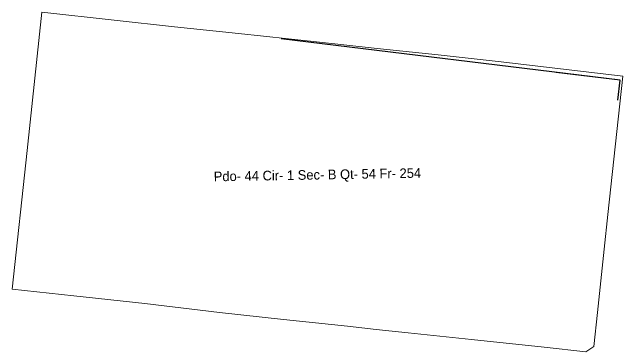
# Model space of a CAD drawing. Header units: metres. Extents: x 4600629 to 4600959, y 6152644 to 6152986.
# Drawn here: x 4600629.4 to 4600819.1, y 6152656.9 to 6152762.5 of the extents above; entities that cross this region are included whole.
import ezdxf
from ezdxf.enums import TextEntityAlignment as Align

# ---------------------------------------------------------------- set-up
doc = ezdxf.new("R2010")
doc.units = ezdxf.units.M
doc.linetypes.add('DUPLAN', pattern=[0])
doc.layers.add('M-ANTECEDENTE', color=251, linetype='Continuous', lineweight=15, plot=False)
doc.layers.add('M-HECHOS_EXISTENTES', color=1, linetype='Continuous', lineweight=15)
doc.layers.add('M-LINDEROS', color=2, linetype='Continuous')
doc.linetypes.add('ALAMBRADO', pattern='A,0.25,-0.001,["X",Standard,S=0.1,R=0,X=-0.1,Y=-0.05],-0.001', length=0.252)

# ---------------------------------------------------------------- blocks, each defined once
blk = doc.blocks.new('Antecedente')
at = {"layer": 'M-ANTECEDENTE', "color": 115}
blk.add_polyline3d([(9.22, 86.09, 0), (4.61, 43.04, 0), (0, 0, 0), (19.15, -2.09, 0), (41.17, -4.46, 0), (64.43, -7.33, 0), (84.31, -9.45, 0), (104.2, -11.58, 0), (113.14, -12.54, 0), (123.08, -13.61, 0), (142.71, -15.71, 0), (165.32, -18.13, 0), (178.25, -19.52, 0), (180.7, -17.88, 0), (181.84, -7.33, 0), (183.95, 12.43, 0), (185.1, 23.17, 0), (189.72, 66.21, 0), (151.96, 70.69, 0), (132.33, 72.79, 0), (113.45, 74.82, 0), (93.57, 76.95, 0), (70.27, 79.44, 0), (50.38, 81.56, 0), (31.71, 83.57, 0), (9.22, 86.09, 0)], close=True, dxfattribs=at)
blk.add_text('Pdo- 44 Cir- 1 Sec- B Qt- 54 Fr- 254', height=3, rotation=1, dxfattribs=at).set_placement((94.88, 33.15), align=Align.BOTTOM_CENTER)

msp = doc.modelspace()

# ---------------------------------------------------------------- linework, layer by layer
at = {"layer": 'M-HECHOS_EXISTENTES', "linetype": 'ALAMBRADO'}
msp.add_lwpolyline([(4600818.3, 6152741.33), (4600798.41, 6152743.77)], dxfattribs=at)
at = {"layer": 'M-LINDEROS'}
msp.add_lwpolyline([(4600817.55, 6152735.16), (4600818.3, 6152741.33), (4600713, 6152754.24)], dxfattribs=at)

# ---------------------------------------------------------------- block references
at = {"layer": 'M-ANTECEDENTE', "linetype": 'DUPLAN'}
msp.add_blockref('Antecedente', (4600629.39, 6152676.42), dxfattribs=at)

doc.saveas('drawing.dxf')
